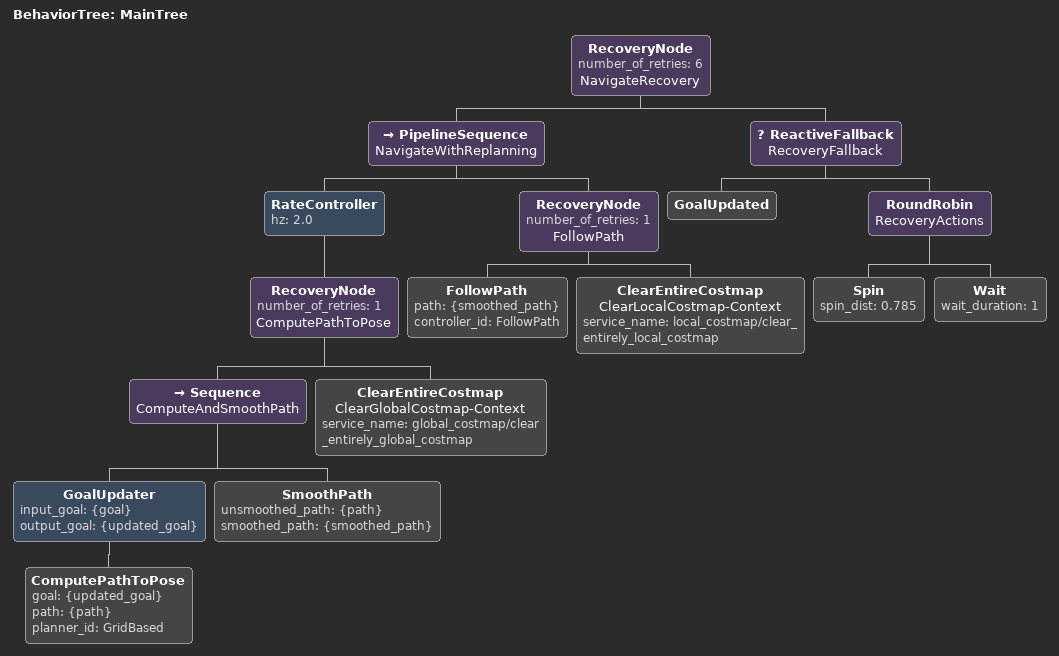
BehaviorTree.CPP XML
<root main_tree_to_execute="MainTree">
  <BehaviorTree ID="MainTree">
    <RecoveryNode number_of_retries="6" name="NavigateRecovery">
      <PipelineSequence name="NavigateWithReplanning">
        <RateController hz="2.0">
          <RecoveryNode number_of_retries="1" name="ComputePathToPose">
            <Sequence name="ComputeAndSmoothPath">
                <GoalUpdater input_goal="{goal}" output_goal="{updated_goal}">
                    <ComputePathToPose goal="{updated_goal}" path="{path}" planner_id="GridBased"/>
                </GoalUpdater>
                <SmoothPath unsmoothed_path="{path}" smoothed_path="{smoothed_path}"/>
            </Sequence>

            <ClearEntireCostmap name="ClearGlobalCostmap-Context" service_name="global_costmap/clear_entirely_global_costmap"/>
          </RecoveryNode>
        </RateController>
        <RecoveryNode number_of_retries="1" name="FollowPath">
          <FollowPath path="{smoothed_path}" controller_id="FollowPath"/>
          <ClearEntireCostmap name="ClearLocalCostmap-Context" service_name="local_costmap/clear_entirely_local_costmap"/>
        </RecoveryNode>
      </PipelineSequence>
      <ReactiveFallback name="RecoveryFallback">
        <GoalUpdated/>
        <RoundRobin name="RecoveryActions">
          <Spin spin_dist="0.785"/>
          <Wait wait_duration="1"/>
        </RoundRobin>
      </ReactiveFallback>
    </RecoveryNode>
  </BehaviorTree>
</root>
